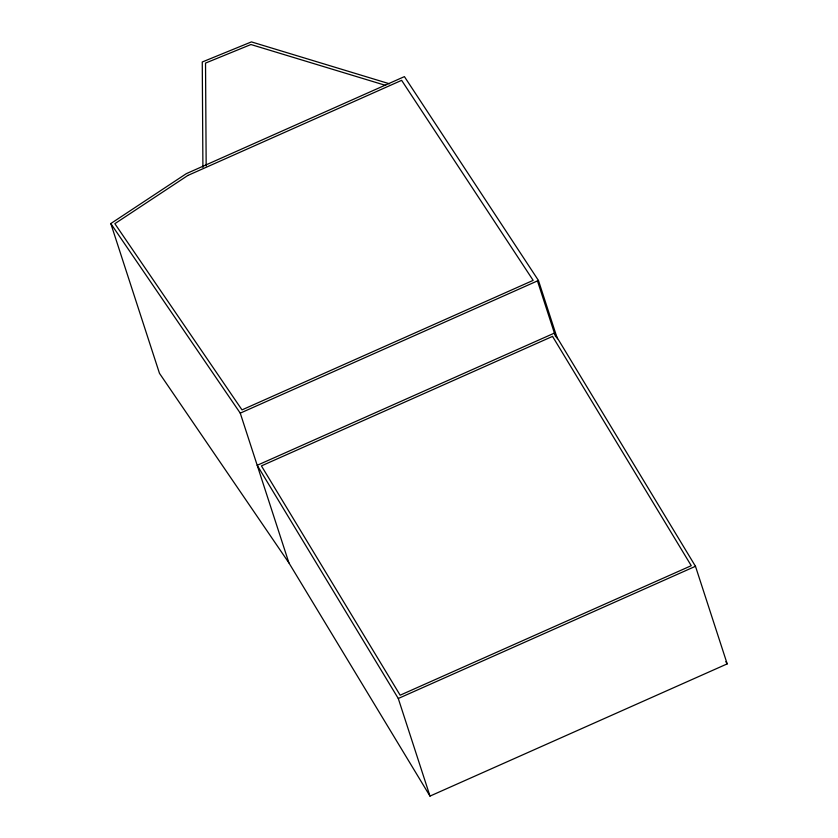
<?xml version="1.0" encoding="UTF-8"?>
<svg xmlns="http://www.w3.org/2000/svg" width="838" height="838" viewBox="0 0 838 838"><rect width="100%" height="100%" fill="white"/><g stroke="black" fill="none" stroke-linecap="round" stroke-linejoin="round"><path stroke-width="1.26" d="M429.988 796.1L398.28 698.494L257.203 465.3L554.41 333.095L695.477 566.289L727.195 663.885L429.988 796.1L288.921 562.906L159.471 373.319L110.805 223.557L186.329 173.655L404.408 76.625L538.446 280.468L557.406 338.803M110.805 223.557L240.255 413.144L538.446 280.468M554.41 333.095L555.395 332.634M398.28 698.494L695.477 566.289M389.492 83.79L251.421 41.9L202.262 61.991L202.911 167.391M385.606 85.392L250.929 44.529L205.53 63.08L206.169 165.924M725.844 661.653L727.195 663.885M537.462 280.929L555.615 336.792M240.255 413.144L288.921 562.906M187.869 175.446L114.858 223.683L242.004 409.887L533.157 280.374L401.632 80.343L187.869 175.446M552.546 336.394L261.425 465.897L400.145 695.194L691.256 565.692L552.546 336.394"/></g></svg>
